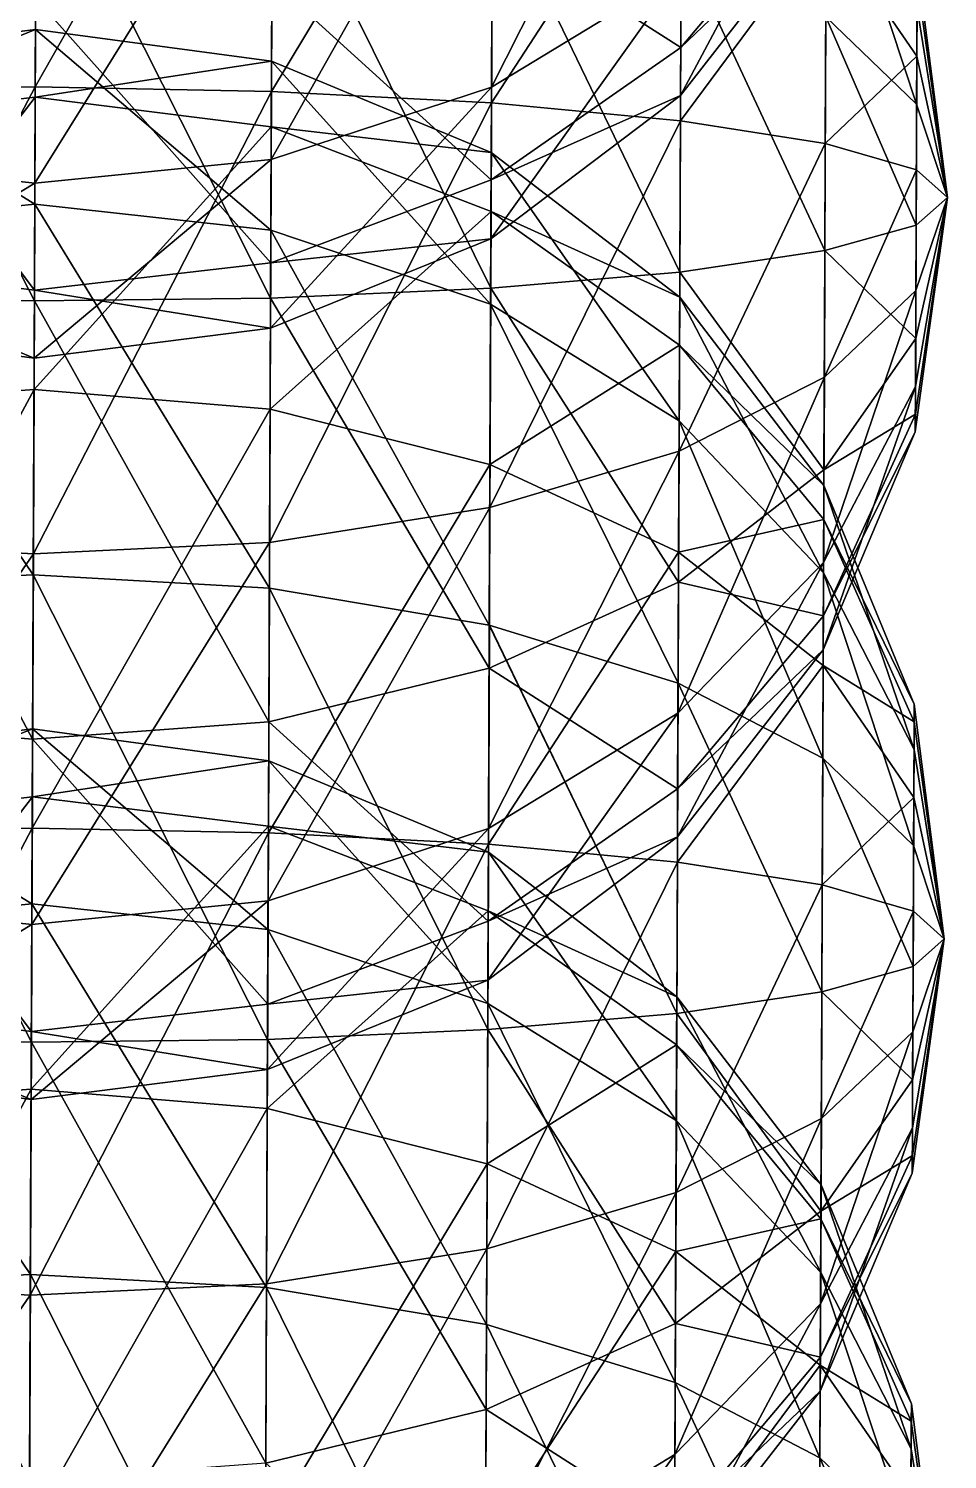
# Model space of a CAD drawing. Header units: metres. Extents: x -322 to 100, y -423 to 142.
# Drawn here: x -291.3 to -261.1, y -193.53 to -146.46 of the extents above; entities that cross this region are included whole.
import ezdxf

# ---------------------------------------------------------------- set-up
doc = ezdxf.new("R2010")
doc.units = ezdxf.units.M

msp = doc.modelspace()

# ---------------------------------------------------------------- linework, layer by layer
for points in [[(-291.02536, -133.9501, -673.1218), (-298.79236, -134.52979, -673.941), (-298.84937, -148.46295, -668.3855), (-298.84927, -148.46284, -668.3854)], [(-291.02536, -133.9501, -673.1218), (-298.84937, -148.46295, -668.3855), (-291.08435, -148.37477, -667.3703), (-291.08426, -148.37466, -667.3702)], [(-283.26334, -134.59332, -673.941), (-291.02536, -133.9501, -673.1218), (-291.08435, -148.37477, -667.3703), (-291.08426, -148.37466, -667.3702)], [(-283.26334, -134.59332, -673.941), (-291.08435, -148.37477, -667.3703), (-283.32034, -148.52647, -668.3855), (-283.32025, -148.52637, -668.3854)], [(-276.0353, -136.41559, -676.3427), (-283.26334, -134.59332, -673.941), (-283.32034, -148.52647, -668.3855), (-283.32025, -148.52637, -668.3854)], [(-269.82025, -135.9736, -845.6188), (-276.04108, -137.83102, -841.2388), (-276.0843, -148.39067, -849.5669), (-276.0842, -148.39056, -849.5668)], [(-269.82025, -135.9736, -845.6188), (-276.0843, -148.39067, -849.5669), (-269.8555, -144.59552, -852.41864), (-269.8554, -144.59541, -852.4185)], [(-276.0353, -136.41559, -676.3427), (-283.32034, -148.52647, -668.3855), (-276.0864, -148.90773, -671.3618), (-276.0863, -148.90762, -671.3617)], [(-269.83383, -139.29276, -680.1633), (-276.0353, -136.41559, -676.3427), (-276.0864, -148.90773, -671.3618), (-276.0863, -148.90762, -671.3617)], [(-276.04108, -137.83102, -841.2388), (-283.2813, -138.98503, -838.48535), (-283.32947, -150.76279, -847.7742), (-283.32938, -150.76268, -847.77405)], [(-276.04108, -137.83102, -841.2388), (-283.32947, -150.76279, -847.7742), (-276.0843, -148.39067, -849.5669), (-276.0842, -148.39056, -849.5668)], [(-291.04745, -139.35698, -837.5462), (-298.8103, -138.92151, -838.48535), (-298.8585, -150.69926, -847.7742), (-298.8584, -150.69916, -847.77405)], [(-283.2813, -138.98503, -838.48535), (-291.04745, -139.35698, -837.5462), (-291.09732, -151.55022, -847.1627), (-291.09723, -151.55011, -847.1626)], [(-283.2813, -138.98503, -838.48535), (-291.09732, -151.55022, -847.1627), (-283.32947, -150.76279, -847.7742), (-283.32938, -150.76268, -847.77405)], [(-269.83383, -139.29276, -680.1633), (-276.0864, -148.90773, -671.3618), (-269.87555, -149.49254, -676.09644), (-269.87546, -149.49243, -676.0963)], [(-265.0815, -143.02872, -685.14246), (-269.83383, -139.29276, -680.1633), (-269.87555, -149.49254, -676.09644), (-269.87546, -149.49243, -676.0963)], [(-291.04745, -139.35698, -837.5462), (-298.8585, -150.69926, -847.7742), (-291.09732, -151.55022, -847.1627), (-291.09723, -151.55011, -847.1626)], [(-265.06763, -139.63594, -856.13513), (-269.8555, -144.59552, -852.41864), (-269.87213, -148.6624, -862.6185), (-269.87204, -148.6623, -862.6184)], [(-265.06763, -139.63594, -856.13513), (-269.87213, -148.6624, -862.6185), (-265.07938, -142.51167, -863.34753), (-265.07928, -142.51157, -863.3474)], [(-291.11316, -155.41478, -726.9559), (-298.81644, -140.41887, -723.7853), (-291.0503, -140.04692, -724.7244), (-291.0502, -140.04681, -724.7243)], [(-283.34814, -155.3266, -725.9407), (-291.11316, -155.41478, -726.9559), (-291.0503, -140.04692, -724.7244), (-291.0502, -140.04681, -724.7243)], [(-283.34814, -155.3266, -725.9407), (-291.0503, -140.04692, -724.7244), (-283.28745, -140.48239, -723.7853), (-283.28735, -140.48228, -723.78516)], [(-262.10867, -148.94687, -704.2965), (-265.09396, -146.07713, -710.9437), (-265.06903, -139.98051, -706.1355), (-265.06894, -139.98041, -706.1354)], [(-262.10867, -148.94687, -704.2965), (-265.06903, -139.98051, -706.1355), (-262.09576, -145.79102, -701.80756), (-262.09567, -145.79091, -701.80743)], [(-291.11316, -155.41478, -726.9559), (-298.87717, -155.26308, -725.9407), (-298.81644, -140.41887, -723.7853), (-298.81635, -140.41876, -723.78516)], [(-276.11136, -155.00455, -722.96436), (-283.34814, -155.3266, -725.9407), (-283.28745, -140.48239, -723.7853), (-283.28735, -140.48228, -723.78516)], [(-276.11136, -155.00455, -722.96436), (-283.28745, -140.48239, -723.7853), (-276.05692, -141.6956, -721.03186), (-276.05682, -141.6955, -721.03174)], [(-269.8657, -147.08453, -873.4853), (-276.06268, -143.11102, -885.9279), (-269.83786, -140.2847, -882.1073), (-269.83777, -140.28459, -882.1072)], [(-265.07483, -141.39595, -871.0315), (-269.8657, -147.08453, -873.4853), (-269.83786, -140.2847, -882.1073), (-269.83777, -140.28459, -882.1072)], [(-265.07938, -142.51167, -863.34753), (-269.8657, -147.08453, -873.4853), (-265.07483, -141.39595, -871.0315), (-265.07474, -141.39584, -871.0314)], [(-269.8959, -154.47057, -718.22974), (-276.11136, -155.00455, -722.96436), (-276.05692, -141.6956, -721.03186), (-276.05682, -141.6955, -721.03174)], [(-269.8959, -154.47057, -718.22974), (-276.05692, -141.6956, -721.03186), (-269.85147, -143.60385, -716.65186), (-269.85138, -143.60374, -716.65173)], [(-265.07938, -142.51167, -863.34753), (-269.87213, -148.6624, -862.6185), (-269.8657, -147.08453, -873.4853), (-269.8656, -147.08443, -873.48517)], [(-265.0815, -143.02872, -685.14246), (-269.87555, -149.49254, -676.09644), (-265.11102, -150.24106, -682.2667), (-265.11093, -150.24095, -682.2666)], [(-262.10223, -147.36888, -690.94073), (-265.0815, -143.02872, -685.14246), (-265.11102, -150.24106, -682.2667), (-265.11093, -150.24095, -682.2666)], [(-262.09204, -144.87997, -694.0966), (-265.0815, -143.02872, -685.14246), (-262.10223, -147.36888, -690.94073), (-262.10214, -147.36877, -690.9406)], [(-276.09674, -151.43909, -875.36816), (-283.3054, -144.87411, -888.32965), (-276.06268, -143.11102, -885.9279), (-276.0626, -143.11092, -885.9278)], [(-269.8657, -147.08453, -873.4853), (-276.09674, -151.43909, -875.36816), (-276.06268, -143.11102, -885.9279), (-276.0626, -143.11092, -885.9278)], [(-265.1254, -153.76105, -712.05945), (-269.8959, -154.47057, -718.22974), (-269.85147, -143.60385, -716.65186), (-269.85138, -143.60374, -716.65173)], [(-265.1254, -153.76105, -712.05945), (-269.85147, -143.60385, -716.65186), (-265.09396, -146.07713, -710.9437), (-265.09387, -146.07703, -710.9436)], [(-261.099, -152.01749, -697.1631), (-262.09576, -145.79102, -701.80756), (-262.0897, -144.30243, -698.07416), (-262.0896, -144.30232, -698.07404)], [(-261.099, -152.01749, -697.1631), (-262.0897, -144.30243, -698.07416), (-262.09204, -144.87997, -694.0966), (-262.09195, -144.87987, -694.0965)], [(-291.11172, -155.0702, -876.9555), (-298.8724, -154.09932, -876.5518), (-298.8344, -144.81058, -888.32965), (-298.83432, -144.81047, -888.3295)], [(-291.11172, -155.0702, -876.9555), (-298.8344, -144.81058, -888.32965), (-291.0724, -145.4538, -889.1488), (-291.0723, -145.45369, -889.1487)], [(-283.34338, -154.16284, -876.5518), (-291.0724, -145.4538, -889.1488), (-283.3054, -144.87411, -888.32965), (-283.3053, -144.87401, -888.3295)], [(-276.09674, -151.43909, -875.36816), (-283.34338, -154.16284, -876.5518), (-283.3054, -144.87411, -888.32965), (-283.3053, -144.87401, -888.3295)], [(-269.8555, -144.59552, -852.41864), (-276.0843, -148.39067, -849.5669), (-276.10464, -153.37157, -862.0591), (-276.10455, -153.37146, -862.05896)], [(-269.8555, -144.59552, -852.41864), (-276.10464, -153.37157, -862.0591), (-269.87213, -148.6624, -862.6185), (-269.87204, -148.6623, -862.6184)], [(-261.099, -152.01749, -697.1631), (-262.09204, -144.87997, -694.0966), (-262.10223, -147.36888, -690.94073), (-262.10214, -147.36877, -690.9406)], [(-283.34338, -154.16284, -876.5518), (-291.11172, -155.0702, -876.9555), (-291.0724, -145.4538, -889.1488), (-291.0723, -145.45369, -889.1487)], [(-261.099, -152.01749, -697.1631), (-262.10867, -148.94687, -704.2965), (-262.09576, -145.79102, -701.80756), (-262.09567, -145.79091, -701.80743)], [(-262.09576, -145.79102, -701.80756), (-262.09576, -145.79102, -701.80756), (-262.10867, -148.94687, -704.2965), (-262.10858, -148.94676, -704.2964)], [(-262.12494, -152.92436, -704.874), (-265.1254, -153.76105, -712.05945), (-265.09396, -146.07713, -710.9437), (-265.09387, -146.07703, -710.9436)], [(-262.12494, -152.92436, -704.874), (-265.09396, -146.07713, -710.9437), (-262.10867, -148.94687, -704.2965), (-262.10858, -148.94676, -704.2964)], [(-291.07663, -146.4879, -532.7387), (-298.8453, -147.4713, -532.6188), (-298.85413, -149.62671, -517.7744), (-298.85403, -149.6266, -517.7743)], [(-291.07663, -146.4879, -532.7387), (-298.85413, -149.62671, -517.7744), (-291.0858, -148.71935, -517.3707), (-291.0857, -148.71924, -517.3706)], [(-291.10016, -152.23935, -547.1635), (-298.8453, -147.4713, -532.6188), (-291.07663, -146.4879, -532.7387), (-291.07654, -146.4878, -532.7386)], [(-283.33902, -153.09029, -546.55206), (-291.10016, -152.23935, -547.1635), (-291.07663, -146.4879, -532.7387), (-291.07654, -146.4878, -532.7386)], [(-283.31628, -147.53482, -532.6188), (-291.07663, -146.4879, -532.7387), (-291.0858, -148.71935, -517.3707), (-291.0857, -148.71924, -517.3706)], [(-283.33902, -153.09029, -546.55206), (-291.07663, -146.4879, -532.7387), (-283.31628, -147.53482, -532.6188), (-283.3162, -147.53471, -532.61865)], [(-269.87213, -148.6624, -862.6185), (-276.09674, -151.43909, -875.36816), (-269.8657, -147.08453, -873.4853), (-269.8656, -147.08443, -873.48517)], [(-291.10016, -152.23935, -547.1635), (-298.86804, -153.02676, -546.55206), (-298.8453, -147.4713, -532.6188), (-298.8452, -147.47119, -532.61865)], [(-283.31628, -147.53482, -532.6188), (-291.0858, -148.71935, -517.3707), (-283.3251, -149.69023, -517.7744), (-283.325, -149.69012, -517.7743)], [(-276.11346, -155.52159, -544.75934), (-283.33902, -153.09029, -546.55206), (-283.31628, -147.53482, -532.6188), (-283.3162, -147.53471, -532.61865)], [(-276.0931, -150.5407, -532.26715), (-283.31628, -147.53482, -532.6188), (-283.3251, -149.69023, -517.7744), (-283.325, -149.69012, -517.7743)], [(-276.11346, -155.52159, -544.75934), (-283.31628, -147.53482, -532.6188), (-276.0931, -150.5407, -532.26715), (-276.09302, -150.54059, -532.267)], [(-262.10223, -147.36888, -690.94073), (-265.11102, -150.24106, -682.2667), (-262.1175, -151.10226, -689.45215), (-262.1174, -151.10216, -689.452)], [(-261.099, -152.01749, -697.1631), (-262.10223, -147.36888, -690.94073), (-262.1175, -151.10226, -689.45215), (-262.1174, -151.10216, -689.452)], [(-291.08435, -148.37477, -667.3703), (-298.84937, -148.46295, -668.3855), (-298.91006, -163.30716, -670.5409), (-298.90997, -163.30705, -670.5408)], [(-291.08435, -148.37477, -667.3703), (-298.91006, -163.30716, -670.5409), (-291.14722, -163.74263, -669.60175), (-291.14713, -163.74252, -669.6016)], [(-291.0858, -148.71935, -517.3707), (-298.85413, -149.62671, -517.7744), (-298.89212, -158.91544, -505.99658), (-298.89203, -158.91533, -505.9965)], [(-291.0858, -148.71935, -517.3707), (-298.89212, -158.91544, -505.99658), (-291.12512, -158.33575, -505.1774), (-291.12503, -158.33565, -505.1773)], [(-283.32034, -148.52647, -668.3855), (-291.08435, -148.37477, -667.3703), (-291.14722, -163.74263, -669.60175), (-291.14713, -163.74252, -669.6016)], [(-283.32034, -148.52647, -668.3855), (-291.14722, -163.74263, -669.60175), (-283.38107, -163.37068, -670.5409), (-283.38098, -163.37057, -670.5408)], [(-283.3251, -149.69023, -517.7744), (-291.0858, -148.71935, -517.3707), (-291.12512, -158.33575, -505.1774), (-291.12503, -158.33565, -505.1773)], [(-276.0864, -148.90773, -671.3618), (-283.32034, -148.52647, -668.3855), (-283.38107, -163.37068, -670.5409), (-283.38098, -163.37057, -670.5408)], [(-276.0843, -148.39067, -849.5669), (-283.32947, -150.76279, -847.7742), (-283.3522, -156.31825, -861.70746), (-283.3521, -156.31815, -861.70734)], [(-276.0843, -148.39067, -849.5669), (-283.3522, -156.31825, -861.70746), (-276.10464, -153.37157, -862.0591), (-276.10455, -153.37146, -862.05896)], [(-269.87213, -148.6624, -862.6185), (-276.10464, -153.37157, -862.0591), (-276.09674, -151.43909, -875.36816), (-276.09665, -151.43898, -875.36804)], [(-276.0864, -148.90773, -671.3618), (-283.38107, -163.37068, -670.5409), (-276.14084, -162.21667, -673.2943), (-276.14075, -162.21657, -673.2942)], [(-269.87555, -149.49254, -676.09644), (-276.0864, -148.90773, -671.3618), (-276.14084, -162.21667, -673.2943), (-276.14075, -162.21657, -673.2942)], [(-261.099, -152.01749, -697.1631), (-262.12494, -152.92436, -704.874), (-262.10867, -148.94687, -704.2965), (-262.10858, -148.94676, -704.2964)], [(-269.87555, -149.49254, -676.09644), (-276.14084, -162.21667, -673.2943), (-269.91998, -160.35925, -677.6743), (-269.9199, -160.35915, -677.6742)], [(-265.11102, -150.24106, -682.2667), (-269.87555, -149.49254, -676.09644), (-269.91998, -160.35925, -677.6743), (-269.9199, -160.35915, -677.6742)], [(-283.3251, -149.69023, -517.7744), (-291.12512, -158.33575, -505.1774), (-283.3631, -158.97897, -505.99658), (-283.363, -158.97887, -505.9965)], [(-276.101, -152.47319, -518.95807), (-283.3251, -149.69023, -517.7744), (-283.3631, -158.97897, -505.99658), (-283.363, -158.97887, -505.9965)], [(-276.0931, -150.5407, -532.26715), (-283.3251, -149.69023, -517.7744), (-276.101, -152.47319, -518.95807), (-276.10092, -152.47308, -518.95795)], [(-269.91595, -159.36758, -541.9076), (-276.11346, -155.52159, -544.75934), (-276.0931, -150.5407, -532.26715), (-276.09302, -150.54059, -532.267)], [(-269.89932, -155.3007, -531.7077), (-276.0931, -150.5407, -532.26715), (-276.101, -152.47319, -518.95807), (-276.10092, -152.47308, -518.95795)], [(-269.91595, -159.36758, -541.9076), (-276.0931, -150.5407, -532.26715), (-269.89932, -155.3007, -531.7077), (-269.89923, -155.3006, -531.7076)], [(-265.11102, -150.24106, -682.2667), (-269.91998, -160.35925, -677.6743), (-265.14246, -157.92497, -683.38245), (-265.14236, -157.92487, -683.3823)], [(-262.1175, -151.10226, -689.45215), (-265.11102, -150.24106, -682.2667), (-265.14246, -157.92497, -683.38245), (-265.14236, -157.92487, -683.3823)], [(-291.09732, -151.55022, -847.1627), (-298.8585, -150.69926, -847.7742), (-298.88123, -156.25473, -861.70746), (-298.88113, -156.25462, -861.70734)], [(-283.32947, -150.76279, -847.7742), (-291.09732, -151.55022, -847.1627), (-291.12085, -157.30165, -861.5875), (-291.12076, -157.30154, -861.5874)], [(-283.32947, -150.76279, -847.7742), (-291.12085, -157.30165, -861.5875), (-283.3522, -156.31825, -861.70746), (-283.3521, -156.31815, -861.70734)], [(-276.10464, -153.37157, -862.0591), (-283.34338, -154.16284, -876.5518), (-276.09674, -151.43909, -875.36816), (-276.09665, -151.43898, -875.36804)], [(-262.1175, -151.10226, -689.45215), (-265.14246, -157.92497, -683.38245), (-262.13376, -155.07976, -690.02966), (-262.13367, -155.07965, -690.02954)], [(-261.099, -152.01749, -697.1631), (-262.1175, -151.10226, -689.45215), (-262.13376, -155.07976, -690.02966), (-262.13367, -155.07965, -690.02954)], [(-291.09732, -151.55022, -847.1627), (-298.88123, -156.25473, -861.70746), (-291.12085, -157.30165, -861.5875), (-291.12076, -157.30154, -861.5874)], [(-261.099, -152.01749, -697.1631), (-262.14667, -158.23561, -692.5186), (-262.15277, -159.72418, -696.252), (-262.15268, -159.72408, -696.2519)], [(-261.099, -152.01749, -697.1631), (-262.15277, -159.72418, -696.252), (-262.1504, -159.14665, -700.22955), (-262.1503, -159.14655, -700.22943)], [(-261.099, -152.01749, -697.1631), (-262.1504, -159.14665, -700.22955), (-262.14023, -156.65773, -703.38544), (-262.14014, -156.65762, -703.3853)], [(-261.099, -152.01749, -697.1631), (-262.13376, -155.07976, -690.02966), (-262.14667, -158.23561, -692.5186), (-262.14658, -158.2355, -692.5185)], [(-261.099, -152.01749, -697.1631), (-262.14023, -156.65773, -703.38544), (-262.12494, -152.92436, -704.874), (-262.12485, -152.92426, -704.8739)], [(-291.15005, -164.43257, -556.78), (-298.86804, -153.02676, -546.55206), (-291.10016, -152.23935, -547.1635), (-291.10007, -152.23924, -547.1634)], [(-283.3872, -164.86804, -555.8409), (-291.15005, -164.43257, -556.78), (-291.10016, -152.23935, -547.1635), (-291.10007, -152.23924, -547.1634)], [(-291.10016, -152.23935, -547.1635), (-291.10016, -152.23935, -547.1635), (-291.15005, -164.43257, -556.78), (-291.14996, -164.43246, -556.7799)], [(-283.3872, -164.86804, -555.8409), (-291.10016, -152.23935, -547.1635), (-283.33902, -153.09029, -546.55206), (-283.33893, -153.09018, -546.55194)], [(-276.101, -152.47319, -518.95807), (-283.3631, -158.97897, -505.99658), (-276.13507, -160.80124, -508.39832), (-276.13498, -160.80113, -508.39822)], [(-269.90576, -156.87857, -520.84094), (-276.101, -152.47319, -518.95807), (-276.13507, -160.80124, -508.39832), (-276.13498, -160.80113, -508.39822)], [(-269.89932, -155.3007, -531.7077), (-276.101, -152.47319, -518.95807), (-269.90576, -156.87857, -520.84094), (-269.90567, -156.87846, -520.8408)], [(-262.14023, -156.65773, -703.38544), (-265.1254, -153.76105, -712.05945), (-262.12494, -152.92436, -704.874), (-262.12485, -152.92426, -704.8739)], [(-291.15005, -164.43257, -556.78), (-298.9162, -164.80452, -555.8409), (-298.86804, -153.02676, -546.55206), (-298.86795, -153.02666, -546.55194)], [(-276.15668, -166.08125, -553.08746), (-283.3872, -164.86804, -555.8409), (-283.33902, -153.09029, -546.55206), (-283.33893, -153.09018, -546.55194)], [(-283.33902, -153.09029, -546.55206), (-283.33902, -153.09029, -546.55206), (-283.3872, -164.86804, -555.8409), (-283.38712, -164.86794, -555.84076)], [(-276.10464, -153.37157, -862.0591), (-283.3522, -156.31825, -861.70746), (-283.34338, -154.16284, -876.5518), (-283.3433, -154.16273, -876.5517)], [(-276.15668, -166.08125, -553.08746), (-283.33902, -153.09029, -546.55206), (-276.11346, -155.52159, -544.75934), (-276.11337, -155.52148, -544.7592)], [(-265.1549, -160.97339, -709.1837), (-269.8959, -154.47057, -718.22974), (-265.1254, -153.76105, -712.05945), (-265.1253, -153.76094, -712.0593)], [(-262.14023, -156.65773, -703.38544), (-265.1549, -160.97339, -709.1837), (-265.1254, -153.76105, -712.05945), (-265.1253, -153.76094, -712.0593)], [(-291.12085, -157.30165, -861.5875), (-298.88123, -156.25473, -861.70746), (-298.8724, -154.09932, -876.5518), (-298.8723, -154.09921, -876.5517)], [(-291.12085, -157.30165, -861.5875), (-298.8724, -154.09932, -876.5518), (-291.11172, -155.0702, -876.9555), (-291.11163, -155.0701, -876.9554)], [(-283.3522, -156.31825, -861.70746), (-291.11172, -155.0702, -876.9555), (-283.34338, -154.16284, -876.5518), (-283.3433, -154.16273, -876.5517)], [(-269.93762, -164.67035, -714.16284), (-276.11136, -155.00455, -722.96436), (-269.8959, -154.47057, -718.22974), (-269.8958, -154.47046, -718.2296)], [(-265.1549, -160.97339, -709.1837), (-269.93762, -164.67035, -714.16284), (-269.8959, -154.47057, -718.22974), (-269.8958, -154.47046, -718.2296)], [(-291.17215, -169.83945, -721.20435), (-298.93417, -169.19623, -720.3852), (-298.87717, -155.26308, -725.9407), (-298.87708, -155.26297, -725.94055)], [(-291.17215, -169.83945, -721.20435), (-298.87717, -155.26308, -725.9407), (-291.11316, -155.41478, -726.9559), (-291.11307, -155.41467, -726.95575)], [(-283.3522, -156.31825, -861.70746), (-291.12085, -157.30165, -861.5875), (-291.11172, -155.0702, -876.9555), (-291.11163, -155.0701, -876.9554)], [(-276.16245, -167.49667, -717.98346), (-283.34814, -155.3266, -725.9407), (-276.11136, -155.00455, -722.96436), (-276.11127, -155.00444, -722.96423)], [(-269.93762, -164.67035, -714.16284), (-276.16245, -167.49667, -717.98346), (-276.11136, -155.00455, -722.96436), (-276.11127, -155.00444, -722.96423)], [(-265.1688, -164.36617, -538.1911), (-269.91595, -159.36758, -541.9076), (-269.89932, -155.3007, -531.7077), (-269.89923, -155.3006, -531.7076)], [(-265.15704, -161.49043, -530.9787), (-269.89932, -155.3007, -531.7077), (-269.90576, -156.87857, -520.84094), (-269.90567, -156.87846, -520.8408)], [(-265.1688, -164.36617, -538.1911), (-269.89932, -155.3007, -531.7077), (-265.15704, -161.49043, -530.9787), (-265.15695, -161.49033, -530.9786)], [(-262.13376, -155.07976, -690.02966), (-265.14246, -157.92497, -683.38245), (-265.1674, -164.02159, -688.1907), (-265.1673, -164.02148, -688.19055)], [(-262.13376, -155.07976, -690.02966), (-265.1674, -164.02159, -688.1907), (-262.14667, -158.23561, -692.5186), (-262.14658, -158.2355, -692.5185)], [(-283.40515, -169.25977, -720.3852), (-291.17215, -169.83945, -721.20435), (-291.11316, -155.41478, -726.9559), (-291.11307, -155.41467, -726.95575)], [(-283.40515, -169.25977, -720.3852), (-291.11316, -155.41478, -726.9559), (-283.34814, -155.3266, -725.9407), (-283.34805, -155.32649, -725.94055)], [(-276.16245, -167.49667, -717.98346), (-283.40515, -169.25977, -720.3852), (-283.34814, -155.3266, -725.9407), (-283.34805, -155.32649, -725.94055)], [(-269.95123, -167.9895, -548.70746), (-276.15668, -166.08125, -553.08746), (-276.11346, -155.52159, -544.75934), (-276.11337, -155.52148, -544.7592)], [(-276.11346, -155.52159, -544.75934), (-276.11346, -155.52159, -544.75934), (-276.15668, -166.08125, -553.08746), (-276.1566, -166.08115, -553.08734)], [(-269.95123, -167.9895, -548.70746), (-276.11346, -155.52159, -544.75934), (-269.91595, -159.36758, -541.9076), (-269.91586, -159.36748, -541.9075)], [(-262.1504, -159.14665, -700.22955), (-265.1549, -160.97339, -709.1837), (-262.14023, -156.65773, -703.38544), (-262.14014, -156.65762, -703.3853)], [(-269.90576, -156.87857, -520.84094), (-276.13507, -160.80124, -508.39832), (-269.9336, -163.6784, -512.21893), (-269.9335, -163.6783, -512.2188)], [(-265.1616, -162.60616, -523.29474), (-269.90576, -156.87857, -520.84094), (-269.9336, -163.6784, -512.21893), (-269.9335, -163.6783, -512.2188)], [(-265.15704, -161.49043, -530.9787), (-269.90576, -156.87857, -520.84094), (-265.1616, -162.60616, -523.29474), (-265.1615, -162.60605, -523.2946)], [(-265.14246, -157.92497, -683.38245), (-269.91998, -160.35925, -677.6743), (-269.95526, -168.98117, -684.4742), (-269.95517, -168.98106, -684.47406)], [(-265.14246, -157.92497, -683.38245), (-269.95526, -168.98117, -684.4742), (-265.1674, -164.02159, -688.1907), (-265.1673, -164.02148, -688.19055)], [(-291.12512, -158.33575, -505.1774), (-298.89212, -158.91544, -505.99658), (-298.94913, -172.8486, -500.44107), (-298.94904, -172.8485, -500.44098)], [(-291.12512, -158.33575, -505.1774), (-298.94913, -172.8486, -500.44107), (-291.1841, -172.76042, -499.4259), (-291.18402, -172.76031, -499.4258)], [(-283.3631, -158.97897, -505.99658), (-291.12512, -158.33575, -505.1774), (-291.1841, -172.76042, -499.4259), (-291.18402, -172.76031, -499.4258)], [(-262.14667, -158.23561, -692.5186), (-265.1674, -164.02159, -688.1907), (-265.17914, -166.89732, -695.4031), (-265.17905, -166.89722, -695.40295)], [(-262.14667, -158.23561, -692.5186), (-265.17914, -166.89732, -695.4031), (-262.15277, -159.72418, -696.252), (-262.15268, -159.72408, -696.2519)], [(-283.3631, -158.97897, -505.99658), (-291.1841, -172.76042, -499.4259), (-283.4201, -172.91212, -500.44107), (-283.42, -172.91202, -500.44098)], [(-276.13507, -160.80124, -508.39832), (-283.3631, -158.97897, -505.99658), (-283.4201, -172.91212, -500.44107), (-283.42, -172.91202, -500.44098)], [(-265.19373, -170.46278, -542.9993), (-269.95123, -167.9895, -548.70746), (-269.91595, -159.36758, -541.9076), (-269.91586, -159.36748, -541.9075)], [(-269.91595, -159.36758, -541.9076), (-269.91595, -159.36758, -541.9076), (-269.95123, -167.9895, -548.70746), (-269.95114, -167.9894, -548.70734)], [(-265.19373, -170.46278, -542.9993), (-269.91595, -159.36758, -541.9076), (-265.1688, -164.36617, -538.1911), (-265.1687, -164.36606, -538.191)], [(-262.15277, -159.72418, -696.252), (-265.1746, -165.7816, -703.08704), (-262.1504, -159.14665, -700.22955), (-262.1503, -159.14655, -700.22943)], [(-262.1504, -159.14665, -700.22955), (-265.1746, -165.7816, -703.08704), (-265.1549, -160.97339, -709.1837), (-265.15482, -160.97328, -709.1836)], [(-262.15277, -159.72418, -696.252), (-265.17914, -166.89732, -695.4031), (-265.1746, -165.7816, -703.08704), (-265.1745, -165.7815, -703.0869)], [(-269.91998, -160.35925, -677.6743), (-276.14084, -162.21667, -673.2943), (-276.18405, -172.77632, -681.62244), (-276.18396, -172.77621, -681.6223)], [(-269.91998, -160.35925, -677.6743), (-276.18405, -172.77632, -681.62244), (-269.95526, -168.98117, -684.4742), (-269.95517, -168.98106, -684.47406)], [(-276.13507, -160.80124, -508.39832), (-283.4201, -172.91212, -500.44107), (-276.18616, -173.29338, -503.4174), (-276.18607, -173.29327, -503.4173)], [(-269.9336, -163.6784, -512.21893), (-276.13507, -160.80124, -508.39832), (-276.18616, -173.29338, -503.4174), (-276.18607, -173.29327, -503.4173)], [(-265.1746, -165.7816, -703.08704), (-269.93762, -164.67035, -714.16284), (-265.1549, -160.97339, -709.1837), (-265.15482, -160.97328, -709.1836)], [(-262.19553, -170.17667, -533.86316), (-265.1688, -164.36617, -538.1911), (-265.15704, -161.49043, -530.9787), (-265.15695, -161.49033, -530.9786)], [(-262.18945, -168.68808, -530.12976), (-265.15704, -161.49043, -530.9787), (-265.1616, -162.60616, -523.29474), (-265.1615, -162.60605, -523.2946)], [(-262.19553, -170.17667, -533.86316), (-265.15704, -161.49043, -530.9787), (-262.18945, -168.68808, -530.12976), (-262.18936, -168.68797, -530.12964)], [(-276.14084, -162.21667, -673.2943), (-283.38107, -163.37068, -670.5409), (-283.42923, -175.14844, -679.8297), (-283.42914, -175.14833, -679.8296)], [(-276.14084, -162.21667, -673.2943), (-283.42923, -175.14844, -679.8297), (-276.18405, -172.77632, -681.62244), (-276.18396, -172.77621, -681.6223)], [(-265.1616, -162.60616, -523.29474), (-269.9336, -163.6784, -512.21893), (-265.18127, -167.41437, -517.19806), (-265.18118, -167.41426, -517.19794)], [(-262.1918, -169.26562, -526.1522), (-265.1616, -162.60616, -523.29474), (-265.18127, -167.41437, -517.19806), (-265.18118, -167.41426, -517.19794)], [(-262.18945, -168.68808, -530.12976), (-265.1616, -162.60616, -523.29474), (-262.1918, -169.26562, -526.1522), (-262.1917, -169.26552, -526.1521)], [(-291.14722, -163.74263, -669.60175), (-298.91006, -163.30716, -670.5409), (-298.95825, -175.08492, -679.8297), (-298.95816, -175.08481, -679.8296)], [(-291.14722, -163.74263, -669.60175), (-298.95825, -175.08492, -679.8297), (-291.19708, -175.93587, -679.21826), (-291.197, -175.93576, -679.21814)], [(-283.38107, -163.37068, -670.5409), (-291.14722, -163.74263, -669.60175), (-291.19708, -175.93587, -679.21826), (-291.197, -175.93576, -679.21814)], [(-283.38107, -163.37068, -670.5409), (-291.19708, -175.93587, -679.21826), (-283.42923, -175.14844, -679.8297), (-283.42914, -175.14833, -679.8296)], [(-269.9336, -163.6784, -512.21893), (-276.18616, -173.29338, -503.4174), (-269.9753, -173.87819, -508.152), (-269.97522, -173.87808, -508.15192)], [(-265.18127, -167.41437, -517.19806), (-269.9336, -163.6784, -512.21893), (-269.9753, -173.87819, -508.152), (-269.97522, -173.87808, -508.15192)], [(-265.1674, -164.02159, -688.1907), (-269.95526, -168.98117, -684.4742), (-269.9719, -173.04805, -694.6741), (-269.9718, -173.04794, -694.67395)], [(-265.1674, -164.02159, -688.1907), (-269.9719, -173.04805, -694.6741), (-265.17914, -166.89732, -695.4031), (-265.17905, -166.89722, -695.40295)], [(-291.21292, -179.80043, -559.0115), (-298.9162, -164.80452, -555.8409), (-291.15005, -164.43257, -556.78), (-291.14996, -164.43246, -556.7799)], [(-283.4479, -179.71225, -557.9963), (-291.21292, -179.80043, -559.0115), (-291.15005, -164.43257, -556.78), (-291.14996, -164.43246, -556.7799)], [(-283.4479, -179.71225, -557.9963), (-291.15005, -164.43257, -556.78), (-283.3872, -164.86804, -555.8409), (-283.38712, -164.86794, -555.84076)], [(-269.96545, -171.47018, -705.54083), (-276.16245, -167.49667, -717.98346), (-269.93762, -164.67035, -714.16284), (-269.93753, -164.67024, -714.1627)], [(-265.1746, -165.7816, -703.08704), (-269.96545, -171.47018, -705.54083), (-269.93762, -164.67035, -714.16284), (-269.93753, -164.67024, -714.1627)], [(-262.20844, -173.33252, -536.3521), (-265.19373, -170.46278, -542.9993), (-265.1688, -164.36617, -538.1911), (-265.1687, -164.36606, -538.191)], [(-265.1688, -164.36617, -538.1911), (-265.1688, -164.36617, -538.1911), (-265.19373, -170.46278, -542.9993), (-265.19363, -170.46268, -542.9992)], [(-262.20844, -173.33252, -536.3521), (-265.1688, -164.36617, -538.1911), (-262.19553, -170.17667, -533.86316), (-262.19543, -170.17656, -533.86304)], [(-291.21292, -179.80043, -559.0115), (-298.97693, -179.64873, -557.9963), (-298.9162, -164.80452, -555.8409), (-298.9161, -164.80441, -555.84076)], [(-276.21112, -179.3902, -555.01996), (-283.4479, -179.71225, -557.9963), (-283.3872, -164.86804, -555.8409), (-283.38712, -164.86794, -555.84076)], [(-276.21112, -179.3902, -555.01996), (-283.3872, -164.86804, -555.8409), (-276.15668, -166.08125, -553.08746), (-276.1566, -166.08115, -553.08734)], [(-269.99567, -178.85622, -550.28534), (-276.21112, -179.3902, -555.01996), (-276.15668, -166.08125, -553.08746), (-276.1566, -166.08115, -553.08734)], [(-269.99567, -178.85622, -550.28534), (-276.15668, -166.08125, -553.08746), (-269.95123, -167.9895, -548.70746), (-269.95114, -167.9894, -548.70734)], [(-265.17914, -166.89732, -695.4031), (-269.96545, -171.47018, -705.54083), (-265.1746, -165.7816, -703.08704), (-265.1745, -165.7815, -703.0869)], [(-265.17914, -166.89732, -695.4031), (-269.9719, -173.04805, -694.6741), (-269.96545, -171.47018, -705.54083), (-269.96536, -171.47008, -705.5407)], [(-276.1965, -175.82474, -707.4237), (-283.40515, -169.25977, -720.3852), (-276.16245, -167.49667, -717.98346), (-276.16235, -167.49657, -717.98334)], [(-269.96545, -171.47018, -705.54083), (-276.1965, -175.82474, -707.4237), (-276.16245, -167.49667, -717.98346), (-276.16235, -167.49657, -717.98334)], [(-265.18127, -167.41437, -517.19806), (-269.9753, -173.87819, -508.152), (-265.2108, -174.62671, -514.3223), (-265.2107, -174.6266, -514.3222)], [(-262.202, -171.75453, -522.99634), (-265.18127, -167.41437, -517.19806), (-265.2108, -174.62671, -514.3223), (-265.2107, -174.6266, -514.3222)], [(-262.1918, -169.26562, -526.1522), (-265.18127, -167.41437, -517.19806), (-262.202, -171.75453, -522.99634), (-262.2019, -171.75443, -522.9962)], [(-265.22516, -178.1467, -544.11505), (-269.99567, -178.85622, -550.28534), (-269.95123, -167.9895, -548.70746), (-269.95114, -167.9894, -548.70734)], [(-265.22516, -178.1467, -544.11505), (-269.95123, -167.9895, -548.70746), (-265.19373, -170.46278, -542.9993), (-265.19363, -170.46268, -542.9992)], [(-261.19876, -176.40314, -529.2187), (-262.19553, -170.17667, -533.86316), (-262.18945, -168.68808, -530.12976), (-262.18936, -168.68797, -530.12964)], [(-261.19876, -176.40314, -529.2187), (-262.18945, -168.68808, -530.12976), (-262.1918, -169.26562, -526.1522), (-262.1917, -169.26552, -526.1521)], [(-291.2115, -179.45586, -709.01105), (-298.97217, -178.48497, -708.60736), (-298.93417, -169.19623, -720.3852), (-298.93408, -169.19612, -720.3851)], [(-291.2115, -179.45586, -709.01105), (-298.93417, -169.19623, -720.3852), (-291.17215, -169.83945, -721.20435), (-291.17206, -169.83934, -721.2042)], [(-283.44315, -178.5485, -708.60736), (-291.17215, -169.83945, -721.20435), (-283.40515, -169.25977, -720.3852), (-283.40506, -169.25966, -720.3851)], [(-276.1965, -175.82474, -707.4237), (-283.44315, -178.5485, -708.60736), (-283.40515, -169.25977, -720.3852), (-283.40506, -169.25966, -720.3851)], [(-269.95526, -168.98117, -684.4742), (-276.18405, -172.77632, -681.62244), (-276.2044, -177.75722, -694.1146), (-276.2043, -177.75711, -694.1145)], [(-269.95526, -168.98117, -684.4742), (-276.2044, -177.75722, -694.1146), (-269.9719, -173.04805, -694.6741), (-269.9718, -173.04794, -694.67395)], [(-261.19876, -176.40314, -529.2187), (-262.1918, -169.26562, -526.1522), (-262.202, -171.75453, -522.99634), (-262.2019, -171.75443, -522.9962)], [(-291.17075, -169.49529, -964.7927), (-298.93942, -170.47868, -964.6728), (-298.94824, -172.6341, -949.8285), (-298.94815, -172.63399, -949.82837)], [(-291.17075, -169.49529, -964.7927), (-298.94824, -172.6341, -949.8285), (-291.1799, -171.72673, -949.42474), (-291.1798, -171.72662, -949.4246)], [(-291.19427, -175.24673, -979.2175), (-298.93942, -170.47868, -964.6728), (-291.17075, -169.49529, -964.7927), (-291.17065, -169.49518, -964.7926)], [(-283.44315, -178.5485, -708.60736), (-291.2115, -179.45586, -709.01105), (-291.17215, -169.83945, -721.20435), (-291.17206, -169.83934, -721.2042)], [(-283.43314, -176.09767, -978.6061), (-291.19427, -175.24673, -979.2175), (-291.17075, -169.49529, -964.7927), (-291.17065, -169.49518, -964.7926)], [(-283.4104, -170.5422, -964.6728), (-291.17075, -169.49529, -964.7927), (-291.1799, -171.72673, -949.42474), (-291.1798, -171.72662, -949.4246)], [(-283.43314, -176.09767, -978.6061), (-291.17075, -169.49529, -964.7927), (-283.4104, -170.5422, -964.6728), (-283.4103, -170.5421, -964.67267)], [(-261.19876, -176.40314, -529.2187), (-262.20844, -173.33252, -536.3521), (-262.19553, -170.17667, -533.86316), (-262.19543, -170.17656, -533.86304)], [(-262.19553, -170.17667, -533.86316), (-262.19553, -170.17667, -533.86316), (-262.20844, -173.33252, -536.3521), (-262.20834, -173.33241, -536.352)], [(-291.19427, -175.24673, -979.2175), (-298.96216, -176.03415, -978.6061), (-298.93942, -170.47868, -964.6728), (-298.93933, -170.47858, -964.67267)], [(-283.4104, -170.5422, -964.6728), (-291.1799, -171.72673, -949.42474), (-283.41922, -172.69762, -949.8285), (-283.41913, -172.69751, -949.82837)], [(-276.20758, -178.52898, -976.81335), (-283.43314, -176.09767, -978.6061), (-283.4104, -170.5422, -964.6728), (-283.4103, -170.5421, -964.67267)], [(-276.18723, -173.54808, -964.32117), (-283.4104, -170.5422, -964.6728), (-283.41922, -172.69762, -949.8285), (-283.41913, -172.69751, -949.82837)], [(-276.20758, -178.52898, -976.81335), (-283.4104, -170.5422, -964.6728), (-276.18723, -173.54808, -964.32117), (-276.18713, -173.54797, -964.32104)], [(-262.2247, -177.31001, -536.9296), (-265.22516, -178.1467, -544.11505), (-265.19373, -170.46278, -542.9993), (-265.19363, -170.46268, -542.9992)], [(-262.2247, -177.31001, -536.9296), (-265.19373, -170.46278, -542.9993), (-262.20844, -173.33252, -536.3521), (-262.20834, -173.33241, -536.352)], [(-291.1799, -171.72673, -949.42474), (-298.94824, -172.6341, -949.8285), (-298.98624, -181.92282, -938.0506), (-298.98615, -181.92271, -938.0505)], [(-291.1799, -171.72673, -949.42474), (-298.98624, -181.92282, -938.0506), (-291.21924, -181.34314, -937.23145), (-291.21915, -181.34303, -937.2313)], [(-283.41922, -172.69762, -949.8285), (-291.1799, -171.72673, -949.42474), (-291.21924, -181.34314, -937.23145), (-291.21915, -181.34303, -937.2313)], [(-269.9719, -173.04805, -694.6741), (-276.1965, -175.82474, -707.4237), (-269.96545, -171.47018, -705.54083), (-269.96536, -171.47008, -705.5407)], [(-262.202, -171.75453, -522.99634), (-265.2108, -174.62671, -514.3223), (-262.21725, -175.48792, -521.50775), (-262.21716, -175.48781, -521.5076)], [(-261.19876, -176.40314, -529.2187), (-262.202, -171.75453, -522.99634), (-262.21725, -175.48792, -521.50775), (-262.21716, -175.48781, -521.5076)], [(-283.41922, -172.69762, -949.8285), (-291.21924, -181.34314, -937.23145), (-283.4572, -181.98636, -938.0506), (-283.45712, -181.98625, -938.0505)], [(-276.19513, -175.48058, -951.0121), (-283.41922, -172.69762, -949.8285), (-283.4572, -181.98636, -938.0506), (-283.45712, -181.98625, -938.0505)], [(-276.18723, -173.54808, -964.32117), (-283.41922, -172.69762, -949.8285), (-276.19513, -175.48058, -951.0121), (-276.19504, -175.48047, -951.01196)], [(-291.1841, -172.76042, -499.4259), (-298.94913, -172.8486, -500.44107), (-299.00983, -187.69281, -502.5965), (-299.00974, -187.6927, -502.5964)], [(-291.1841, -172.76042, -499.4259), (-299.00983, -187.69281, -502.5965), (-291.24698, -188.12828, -501.65738), (-291.2469, -188.12817, -501.6573)], [(-283.4201, -172.91212, -500.44107), (-291.1841, -172.76042, -499.4259), (-291.24698, -188.12828, -501.65738), (-291.2469, -188.12817, -501.6573)], [(-283.4201, -172.91212, -500.44107), (-291.24698, -188.12828, -501.65738), (-283.48083, -187.75633, -502.5965), (-283.48074, -187.75623, -502.5964)], [(-276.18616, -173.29338, -503.4174), (-283.4201, -172.91212, -500.44107), (-283.48083, -187.75633, -502.5965), (-283.48074, -187.75623, -502.5964)], [(-276.18405, -172.77632, -681.62244), (-283.42923, -175.14844, -679.8297), (-283.45197, -180.7039, -693.763), (-283.45187, -180.7038, -693.7629)], [(-276.18405, -172.77632, -681.62244), (-283.45197, -180.7039, -693.763), (-276.2044, -177.75722, -694.1146), (-276.2043, -177.75711, -694.1145)], [(-269.9719, -173.04805, -694.6741), (-276.2044, -177.75722, -694.1146), (-276.1965, -175.82474, -707.4237), (-276.1964, -175.82463, -707.4236)], [(-276.18616, -173.29338, -503.4174), (-283.48083, -187.75633, -502.5965), (-276.2406, -186.60233, -505.34988), (-276.2405, -186.60222, -505.3498)], [(-269.9753, -173.87819, -508.152), (-276.18616, -173.29338, -503.4174), (-276.2406, -186.60233, -505.34988), (-276.2405, -186.60222, -505.3498)], [(-270.01007, -182.37497, -973.9616), (-276.20758, -178.52898, -976.81335), (-276.18723, -173.54808, -964.32117), (-276.18713, -173.54797, -964.32104)], [(-269.99344, -178.30809, -963.7617), (-276.18723, -173.54808, -964.32117), (-276.19513, -175.48058, -951.0121), (-276.19504, -175.48047, -951.01196)], [(-270.01007, -182.37497, -973.9616), (-276.18723, -173.54808, -964.32117), (-269.99344, -178.30809, -963.7617), (-269.99335, -178.30798, -963.7616)], [(-261.19876, -176.40314, -529.2187), (-262.2247, -177.31001, -536.9296), (-262.20844, -173.33252, -536.3521), (-262.20834, -173.33241, -536.352)], [(-269.9753, -173.87819, -508.152), (-276.2406, -186.60233, -505.34988), (-270.01978, -184.7449, -509.7299), (-270.01968, -184.7448, -509.7298)], [(-265.2108, -174.62671, -514.3223), (-269.9753, -173.87819, -508.152), (-270.01978, -184.7449, -509.7299), (-270.01968, -184.7448, -509.7298)], [(-265.2108, -174.62671, -514.3223), (-270.01978, -184.7449, -509.7299), (-265.24222, -182.31062, -515.43805), (-265.24213, -182.31052, -515.4379)], [(-262.21725, -175.48792, -521.50775), (-265.2108, -174.62671, -514.3223), (-265.24222, -182.31062, -515.43805), (-265.24213, -182.31052, -515.4379)], [(-291.19708, -175.93587, -679.21826), (-298.95825, -175.08492, -679.8297), (-298.981, -180.64038, -693.763), (-298.9809, -180.64027, -693.7629)], [(-291.24417, -187.43996, -988.83405), (-298.96216, -176.03415, -978.6061), (-291.19427, -175.24673, -979.2175), (-291.19418, -175.24663, -979.2174)], [(-283.48132, -187.87543, -987.8949), (-291.24417, -187.43996, -988.83405), (-291.19427, -175.24673, -979.2175), (-291.19418, -175.24663, -979.2174)], [(-291.19427, -175.24673, -979.2175), (-291.19427, -175.24673, -979.2175), (-291.24417, -187.43996, -988.83405), (-291.24408, -187.43985, -988.8339)], [(-283.42923, -175.14844, -679.8297), (-291.19708, -175.93587, -679.21826), (-291.2206, -181.6873, -693.64307), (-291.22052, -181.6872, -693.64294)], [(-283.42923, -175.14844, -679.8297), (-291.2206, -181.6873, -693.64307), (-283.45197, -180.7039, -693.763), (-283.45187, -180.7038, -693.7629)], [(-283.48132, -187.87543, -987.8949), (-291.19427, -175.24673, -979.2175), (-283.43314, -176.09767, -978.6061), (-283.43304, -176.09756, -978.60596)], [(-276.19513, -175.48058, -951.0121), (-283.4572, -181.98636, -938.0506), (-276.2292, -183.80862, -940.45233), (-276.2291, -183.80852, -940.4522)], [(-269.99988, -179.88596, -952.89496), (-276.19513, -175.48058, -951.0121), (-276.2292, -183.80862, -940.45233), (-276.2291, -183.80852, -940.4522)], [(-269.99344, -178.30809, -963.7617), (-276.19513, -175.48058, -951.0121), (-269.99988, -179.88596, -952.89496), (-269.9998, -179.88585, -952.89484)], [(-262.21725, -175.48792, -521.50775), (-265.24222, -182.31062, -515.43805), (-262.23352, -179.46541, -522.08527), (-262.23343, -179.4653, -522.08514)], [(-261.19876, -176.40314, -529.2187), (-262.21725, -175.48792, -521.50775), (-262.23352, -179.46541, -522.08527), (-262.23343, -179.4653, -522.08514)], [(-291.19708, -175.93587, -679.21826), (-298.981, -180.64038, -693.763), (-291.2206, -181.6873, -693.64307), (-291.22052, -181.6872, -693.64294)], [(-276.2044, -177.75722, -694.1146), (-283.44315, -178.5485, -708.60736), (-276.1965, -175.82474, -707.4237), (-276.1964, -175.82463, -707.4236)], [(-291.24417, -187.43996, -988.83405), (-299.0103, -187.8119, -987.8949), (-298.96216, -176.03415, -978.6061), (-298.96207, -176.03404, -978.60596)], [(-276.2508, -189.08864, -985.1415), (-283.48132, -187.87543, -987.8949), (-283.43314, -176.09767, -978.6061), (-283.43304, -176.09756, -978.60596)], [(-283.43314, -176.09767, -978.6061), (-283.43314, -176.09767, -978.6061), (-283.48132, -187.87543, -987.8949), (-283.48123, -187.87532, -987.8948)], [(-276.2508, -189.08864, -985.1415), (-283.43314, -176.09767, -978.6061), (-276.20758, -178.52898, -976.81335), (-276.2075, -178.52887, -976.81323)], [(-261.19876, -176.40314, -529.2187), (-262.24643, -182.62126, -524.5742), (-262.25253, -184.10983, -528.3076), (-262.25244, -184.10973, -528.3075)], [(-261.19876, -176.40314, -529.2187), (-262.25253, -184.10983, -528.3076), (-262.25015, -183.5323, -532.28516), (-262.25006, -183.5322, -532.28503)], [(-261.19876, -176.40314, -529.2187), (-262.25015, -183.5323, -532.28516), (-262.24, -181.04338, -535.44104), (-262.2399, -181.04327, -535.4409)], [(-261.19876, -176.40314, -529.2187), (-262.23352, -179.46541, -522.08527), (-262.24643, -182.62126, -524.5742), (-262.24634, -182.62115, -524.5741)], [(-261.19876, -176.40314, -529.2187), (-262.24, -181.04338, -535.44104), (-262.2247, -177.31001, -536.9296), (-262.2246, -177.3099, -536.9295)], [(-262.24, -181.04338, -535.44104), (-265.22516, -178.1467, -544.11505), (-262.2247, -177.31001, -536.9296), (-262.2246, -177.3099, -536.9295)], [(-276.2044, -177.75722, -694.1146), (-283.45197, -180.7039, -693.763), (-283.44315, -178.5485, -708.60736), (-283.44305, -178.54839, -708.60724)], [(-265.2629, -187.37355, -970.2451), (-270.01007, -182.37497, -973.9616), (-269.99344, -178.30809, -963.7617), (-269.99335, -178.30798, -963.7616)], [(-265.25116, -184.49782, -963.0327), (-269.99344, -178.30809, -963.7617), (-269.99988, -179.88596, -952.89496), (-269.9998, -179.88585, -952.89484)], [(-265.25467, -185.35904, -541.2393), (-269.99567, -178.85622, -550.28534), (-265.22516, -178.1467, -544.11505), (-265.22507, -178.14659, -544.1149)], [(-265.2629, -187.37355, -970.2451), (-269.99344, -178.30809, -963.7617), (-265.25116, -184.49782, -963.0327), (-265.25107, -184.49771, -963.0326)], [(-262.24, -181.04338, -535.44104), (-265.25467, -185.35904, -541.2393), (-265.22516, -178.1467, -544.11505), (-265.22507, -178.14659, -544.1149)], [(-291.2206, -181.6873, -693.64307), (-298.981, -180.64038, -693.763), (-298.97217, -178.48497, -708.60736), (-298.97208, -178.48486, -708.60724)], [(-291.2206, -181.6873, -693.64307), (-298.97217, -178.48497, -708.60736), (-291.2115, -179.45586, -709.01105), (-291.2114, -179.45575, -709.0109)], [(-283.45197, -180.7039, -693.763), (-291.2115, -179.45586, -709.01105), (-283.44315, -178.5485, -708.60736), (-283.44305, -178.54839, -708.60724)], [(-270.04535, -190.99689, -980.7615), (-276.2508, -189.08864, -985.1415), (-276.20758, -178.52898, -976.81335), (-276.2075, -178.52887, -976.81323)], [(-276.20758, -178.52898, -976.81335), (-276.20758, -178.52898, -976.81335), (-276.2508, -189.08864, -985.1415), (-276.2507, -189.08853, -985.14136)], [(-270.04535, -190.99689, -980.7615), (-276.20758, -178.52898, -976.81335), (-270.01007, -182.37497, -973.9616), (-270.00998, -182.37486, -973.9615)], [(-270.03738, -189.056, -546.21844), (-276.21112, -179.3902, -555.01996), (-269.99567, -178.85622, -550.28534), (-269.99557, -178.85611, -550.2852)], [(-265.25467, -185.35904, -541.2393), (-270.03738, -189.056, -546.21844), (-269.99567, -178.85622, -550.28534), (-269.99557, -178.85611, -550.2852)], [(-291.2719, -194.2251, -553.25995), (-299.03394, -193.58188, -552.4408), (-298.97693, -179.64873, -557.9963), (-298.97684, -179.64862, -557.99615)], [(-291.2719, -194.2251, -553.25995), (-298.97693, -179.64873, -557.9963), (-291.21292, -179.80043, -559.0115), (-291.21283, -179.80032, -559.01135)], [(-283.45197, -180.7039, -693.763), (-291.2206, -181.6873, -693.64307), (-291.2115, -179.45586, -709.01105), (-291.2114, -179.45575, -709.0109)], [(-283.5049, -193.64542, -552.4408), (-291.21292, -179.80043, -559.0115), (-283.4479, -179.71225, -557.9963), (-283.4478, -179.71214, -557.99615)], [(-276.2622, -191.88232, -550.03906), (-283.5049, -193.64542, -552.4408), (-283.4479, -179.71225, -557.9963), (-283.4478, -179.71214, -557.99615)], [(-276.2622, -191.88232, -550.03906), (-283.4479, -179.71225, -557.9963), (-276.21112, -179.3902, -555.01996), (-276.21103, -179.39009, -555.01984)], [(-270.03738, -189.056, -546.21844), (-276.2622, -191.88232, -550.03906), (-276.21112, -179.3902, -555.01996), (-276.21103, -179.39009, -555.01984)], [(-262.23352, -179.46541, -522.08527), (-265.24222, -182.31062, -515.43805), (-265.26715, -188.40724, -520.2463), (-265.26706, -188.40714, -520.24615)], [(-262.23352, -179.46541, -522.08527), (-265.26715, -188.40724, -520.2463), (-262.24643, -182.62126, -524.5742), (-262.24634, -182.62115, -524.5741)], [(-283.5049, -193.64542, -552.4408), (-291.2719, -194.2251, -553.25995), (-291.21292, -179.80043, -559.0115), (-291.21283, -179.80032, -559.01135)], [(-269.99988, -179.88596, -952.89496), (-276.2292, -183.80862, -940.45233), (-270.0277, -186.68579, -944.27295), (-270.02762, -186.68568, -944.2728)], [(-265.2557, -185.61354, -955.34875), (-269.99988, -179.88596, -952.89496), (-270.0277, -186.68579, -944.27295), (-270.02762, -186.68568, -944.2728)], [(-265.25116, -184.49782, -963.0327), (-269.99988, -179.88596, -952.89496), (-265.2557, -185.61354, -955.34875), (-265.2556, -185.61343, -955.34863)], [(-262.25015, -183.5323, -532.28516), (-265.25467, -185.35904, -541.2393), (-262.24, -181.04338, -535.44104), (-262.2399, -181.04327, -535.4409)], [(-291.21924, -181.34314, -937.23145), (-298.98624, -181.92282, -938.0506), (-299.04324, -195.85599, -932.4951), (-299.04315, -195.85588, -932.495)], [(-291.21924, -181.34314, -937.23145), (-299.04324, -195.85599, -932.4951), (-291.27823, -195.7678, -931.4799), (-291.27814, -195.7677, -931.4798)], [(-283.4572, -181.98636, -938.0506), (-291.21924, -181.34314, -937.23145), (-291.27823, -195.7678, -931.4799), (-291.27814, -195.7677, -931.4798)], [(-283.4572, -181.98636, -938.0506), (-291.27823, -195.7678, -931.4799), (-283.51422, -195.91951, -932.4951), (-283.51413, -195.9194, -932.495)], [(-276.2292, -183.80862, -940.45233), (-283.4572, -181.98636, -938.0506), (-283.51422, -195.91951, -932.4951), (-283.51413, -195.9194, -932.495)], [(-265.24222, -182.31062, -515.43805), (-270.01978, -184.7449, -509.7299), (-270.05502, -193.36682, -516.5298), (-270.05493, -193.36671, -516.52966)], [(-265.24222, -182.31062, -515.43805), (-270.05502, -193.36682, -516.5298), (-265.26715, -188.40724, -520.2463), (-265.26706, -188.40714, -520.24615)], [(-265.28784, -193.47017, -975.05334), (-270.04535, -190.99689, -980.7615), (-270.01007, -182.37497, -973.9616), (-270.00998, -182.37486, -973.9615)], [(-270.01007, -182.37497, -973.9616), (-270.01007, -182.37497, -973.9616), (-270.04535, -190.99689, -980.7615), (-270.04526, -190.99678, -980.76135)], [(-265.28784, -193.47017, -975.05334), (-270.01007, -182.37497, -973.9616), (-265.2629, -187.37355, -970.2451), (-265.26282, -187.37344, -970.245)], [(-262.24643, -182.62126, -524.5742), (-265.26715, -188.40724, -520.2463), (-265.2789, -191.28297, -527.4587), (-265.2788, -191.28287, -527.45856)], [(-262.24643, -182.62126, -524.5742), (-265.2789, -191.28297, -527.4587), (-262.25253, -184.10983, -528.3076), (-262.25244, -184.10973, -528.3075)], [(-262.25253, -184.10983, -528.3076), (-265.27435, -190.16725, -535.14264), (-262.25015, -183.5323, -532.28516), (-262.25006, -183.5322, -532.28503)], [(-262.25015, -183.5323, -532.28516), (-265.27435, -190.16725, -535.14264), (-265.25467, -185.35904, -541.2393), (-265.25458, -185.35893, -541.2392)], [(-276.2292, -183.80862, -940.45233), (-283.51422, -195.91951, -932.4951), (-276.28027, -196.30077, -935.47144), (-276.28018, -196.30066, -935.4713)], [(-270.0277, -186.68579, -944.27295), (-276.2292, -183.80862, -940.45233), (-276.28027, -196.30077, -935.47144), (-276.28018, -196.30066, -935.4713)], [(-262.25253, -184.10983, -528.3076), (-265.2789, -191.28297, -527.4587), (-265.27435, -190.16725, -535.14264), (-265.27426, -190.16714, -535.1425)], [(-270.01978, -184.7449, -509.7299), (-276.2406, -186.60233, -505.34988), (-276.2838, -197.16197, -513.67804), (-276.28372, -197.16187, -513.6779)], [(-270.01978, -184.7449, -509.7299), (-276.2838, -197.16197, -513.67804), (-270.05502, -193.36682, -516.5298), (-270.05493, -193.36671, -516.52966)], [(-262.28964, -193.18405, -965.9172), (-265.2629, -187.37355, -970.2451), (-265.25116, -184.49782, -963.0327), (-265.25107, -184.49771, -963.0326)], [(-262.28357, -191.69547, -962.1838), (-265.25116, -184.49782, -963.0327), (-265.2557, -185.61354, -955.34875), (-265.2556, -185.61343, -955.34863)], [(-262.28964, -193.18405, -965.9172), (-265.25116, -184.49782, -963.0327), (-262.28357, -191.69547, -962.1838), (-262.28348, -191.69536, -962.18365)], [(-265.27435, -190.16725, -535.14264), (-270.03738, -189.056, -546.21844), (-265.25467, -185.35904, -541.2393), (-265.25458, -185.35893, -541.2392)], [(-265.2557, -185.61354, -955.34875), (-270.0277, -186.68579, -944.27295), (-265.2754, -190.42175, -949.2521), (-265.2753, -190.42165, -949.25195)], [(-262.28592, -192.27301, -958.20624), (-265.2557, -185.61354, -955.34875), (-265.2754, -190.42175, -949.2521), (-265.2753, -190.42165, -949.25195)], [(-262.28357, -191.69547, -962.1838), (-265.2557, -185.61354, -955.34875), (-262.28592, -192.27301, -958.20624), (-262.28583, -192.2729, -958.2061)], [(-276.2406, -186.60233, -505.34988), (-283.48083, -187.75633, -502.5965), (-283.529, -199.53409, -511.8853), (-283.5289, -199.53398, -511.88522)], [(-276.2406, -186.60233, -505.34988), (-283.529, -199.53409, -511.8853), (-276.2838, -197.16197, -513.67804), (-276.28372, -197.16187, -513.6779)], [(-270.0277, -186.68579, -944.27295), (-276.28027, -196.30077, -935.47144), (-270.06943, -196.88557, -940.20605), (-270.06934, -196.88547, -940.20593)], [(-265.2754, -190.42175, -949.2521), (-270.0277, -186.68579, -944.27295), (-270.06943, -196.88557, -940.20605), (-270.06934, -196.88547, -940.20593)], [(-291.24698, -188.12828, -501.65738), (-299.00983, -187.69281, -502.5965), (-299.058, -199.47057, -511.8853), (-299.05792, -199.47046, -511.88522)], [(-291.30704, -202.80782, -991.0655), (-299.0103, -187.8119, -987.8949), (-291.24417, -187.43996, -988.83405), (-291.24408, -187.43985, -988.8339)], [(-283.54202, -202.71964, -990.0503), (-291.30704, -202.80782, -991.0655), (-291.24417, -187.43996, -988.83405), (-291.24408, -187.43985, -988.8339)], [(-283.48083, -187.75633, -502.5965), (-291.24698, -188.12828, -501.65738), (-291.29684, -200.32152, -511.27386), (-291.29675, -200.32141, -511.27377)], [(-283.48083, -187.75633, -502.5965), (-291.29684, -200.32152, -511.27386), (-283.529, -199.53409, -511.8853), (-283.5289, -199.53398, -511.88522)], [(-283.54202, -202.71964, -990.0503), (-291.24417, -187.43996, -988.83405), (-283.48132, -187.87543, -987.8949), (-283.48123, -187.87532, -987.8948)], [(-262.30255, -196.3399, -968.4061), (-265.28784, -193.47017, -975.05334), (-265.2629, -187.37355, -970.2451), (-265.26282, -187.37344, -970.245)], [(-265.2629, -187.37355, -970.2451), (-265.2629, -187.37355, -970.2451), (-265.28784, -193.47017, -975.05334), (-265.28775, -193.47006, -975.0532)], [(-262.30255, -196.3399, -968.4061), (-265.2629, -187.37355, -970.2451), (-262.28964, -193.18405, -965.9172), (-262.28955, -193.18394, -965.91705)], [(-291.24698, -188.12828, -501.65738), (-299.058, -199.47057, -511.8853), (-291.29684, -200.32152, -511.27386), (-291.29675, -200.32141, -511.27377)], [(-276.30524, -202.39758, -987.074), (-283.54202, -202.71964, -990.0503), (-283.48132, -187.87543, -987.8949), (-283.48123, -187.87532, -987.8948)], [(-276.30524, -202.39758, -987.074), (-283.48132, -187.87543, -987.8949), (-276.2508, -189.08864, -985.1415), (-276.2507, -189.08853, -985.14136)], [(-265.26715, -188.40724, -520.2463), (-270.05502, -193.36682, -516.5298), (-270.07166, -197.4337, -526.7297), (-270.07156, -197.4336, -526.72955)], [(-265.26715, -188.40724, -520.2463), (-270.07166, -197.4337, -526.7297), (-265.2789, -191.28297, -527.4587), (-265.2788, -191.28287, -527.45856)], [(-270.08978, -201.8636, -982.33936), (-276.30524, -202.39758, -987.074), (-276.2508, -189.08864, -985.1415), (-276.2507, -189.08853, -985.14136)], [(-270.06522, -195.85583, -537.59644), (-276.2622, -191.88232, -550.03906), (-270.03738, -189.056, -546.21844), (-270.0373, -189.0559, -546.2183)], [(-270.08978, -201.8636, -982.33936), (-276.2508, -189.08864, -985.1415), (-270.04535, -190.99689, -980.7615), (-270.04526, -190.99678, -980.76135)], [(-265.27435, -190.16725, -535.14264), (-270.06522, -195.85583, -537.59644), (-270.03738, -189.056, -546.21844), (-270.0373, -189.0559, -546.2183)], [(-265.2754, -190.42175, -949.2521), (-270.06943, -196.88557, -940.20605), (-265.3049, -197.6341, -946.37634), (-265.3048, -197.63399, -946.3762)], [(-265.2789, -191.28297, -527.4587), (-270.06522, -195.85583, -537.59644), (-265.27435, -190.16725, -535.14264), (-265.27426, -190.16714, -535.1425)], [(-262.2961, -194.76192, -955.05035), (-265.2754, -190.42175, -949.2521), (-265.3049, -197.6341, -946.37634), (-265.3048, -197.63399, -946.3762)], [(-262.28592, -192.27301, -958.20624), (-265.2754, -190.42175, -949.2521), (-262.2961, -194.76192, -955.05035), (-262.29602, -194.76181, -955.05023)], [(-265.31927, -201.15408, -976.16907), (-270.08978, -201.8636, -982.33936), (-270.04535, -190.99689, -980.7615), (-270.04526, -190.99678, -980.76135)], [(-265.31927, -201.15408, -976.16907), (-270.04535, -190.99689, -980.7615), (-265.28784, -193.47017, -975.05334), (-265.28775, -193.47006, -975.0532)], [(-265.2789, -191.28297, -527.4587), (-270.07166, -197.4337, -526.7297), (-270.06522, -195.85583, -537.59644), (-270.06512, -195.85573, -537.5963)], [(-276.29626, -200.21039, -539.4793), (-283.5049, -193.64542, -552.4408), (-276.2622, -191.88232, -550.03906), (-276.26212, -191.88222, -550.03894)], [(-270.06522, -195.85583, -537.59644), (-276.29626, -200.21039, -539.4793), (-276.2622, -191.88232, -550.03906), (-276.26212, -191.88222, -550.03894)], [(-261.29288, -199.41052, -961.2727), (-262.28964, -193.18405, -965.9172), (-262.28357, -191.69547, -962.1838), (-262.28348, -191.69536, -962.18365)], [(-261.29288, -199.41052, -961.2727), (-262.28357, -191.69547, -962.1838), (-262.28592, -192.27301, -958.20624), (-262.28583, -192.2729, -958.2061)], [(-261.29288, -199.41052, -961.2727), (-262.28592, -192.27301, -958.20624), (-262.2961, -194.76192, -955.05035), (-262.29602, -194.76181, -955.05023)], [(-270.05502, -193.36682, -516.5298), (-276.2838, -197.16197, -513.67804), (-276.30417, -202.14287, -526.1702), (-276.30408, -202.14276, -526.1701)], [(-270.05502, -193.36682, -516.5298), (-276.30417, -202.14287, -526.1702), (-270.07166, -197.4337, -526.7297), (-270.07156, -197.4336, -526.72955)], [(-261.29288, -199.41052, -961.2727), (-262.30255, -196.3399, -968.4061), (-262.28964, -193.18405, -965.9172), (-262.28955, -193.18394, -965.91705)], [(-262.28964, -193.18405, -965.9172), (-262.28964, -193.18405, -965.9172), (-262.30255, -196.3399, -968.4061), (-262.30246, -196.3398, -968.406)], [(-262.31882, -200.3174, -968.98364), (-265.31927, -201.15408, -976.16907), (-265.28784, -193.47017, -975.05334), (-265.28775, -193.47006, -975.0532)], [(-262.31882, -200.3174, -968.98364), (-265.28784, -193.47017, -975.05334), (-262.30255, -196.3399, -968.4061), (-262.30246, -196.3398, -968.406)]]:
    msp.add_3dface(points)

doc.saveas('drawing.dxf')
